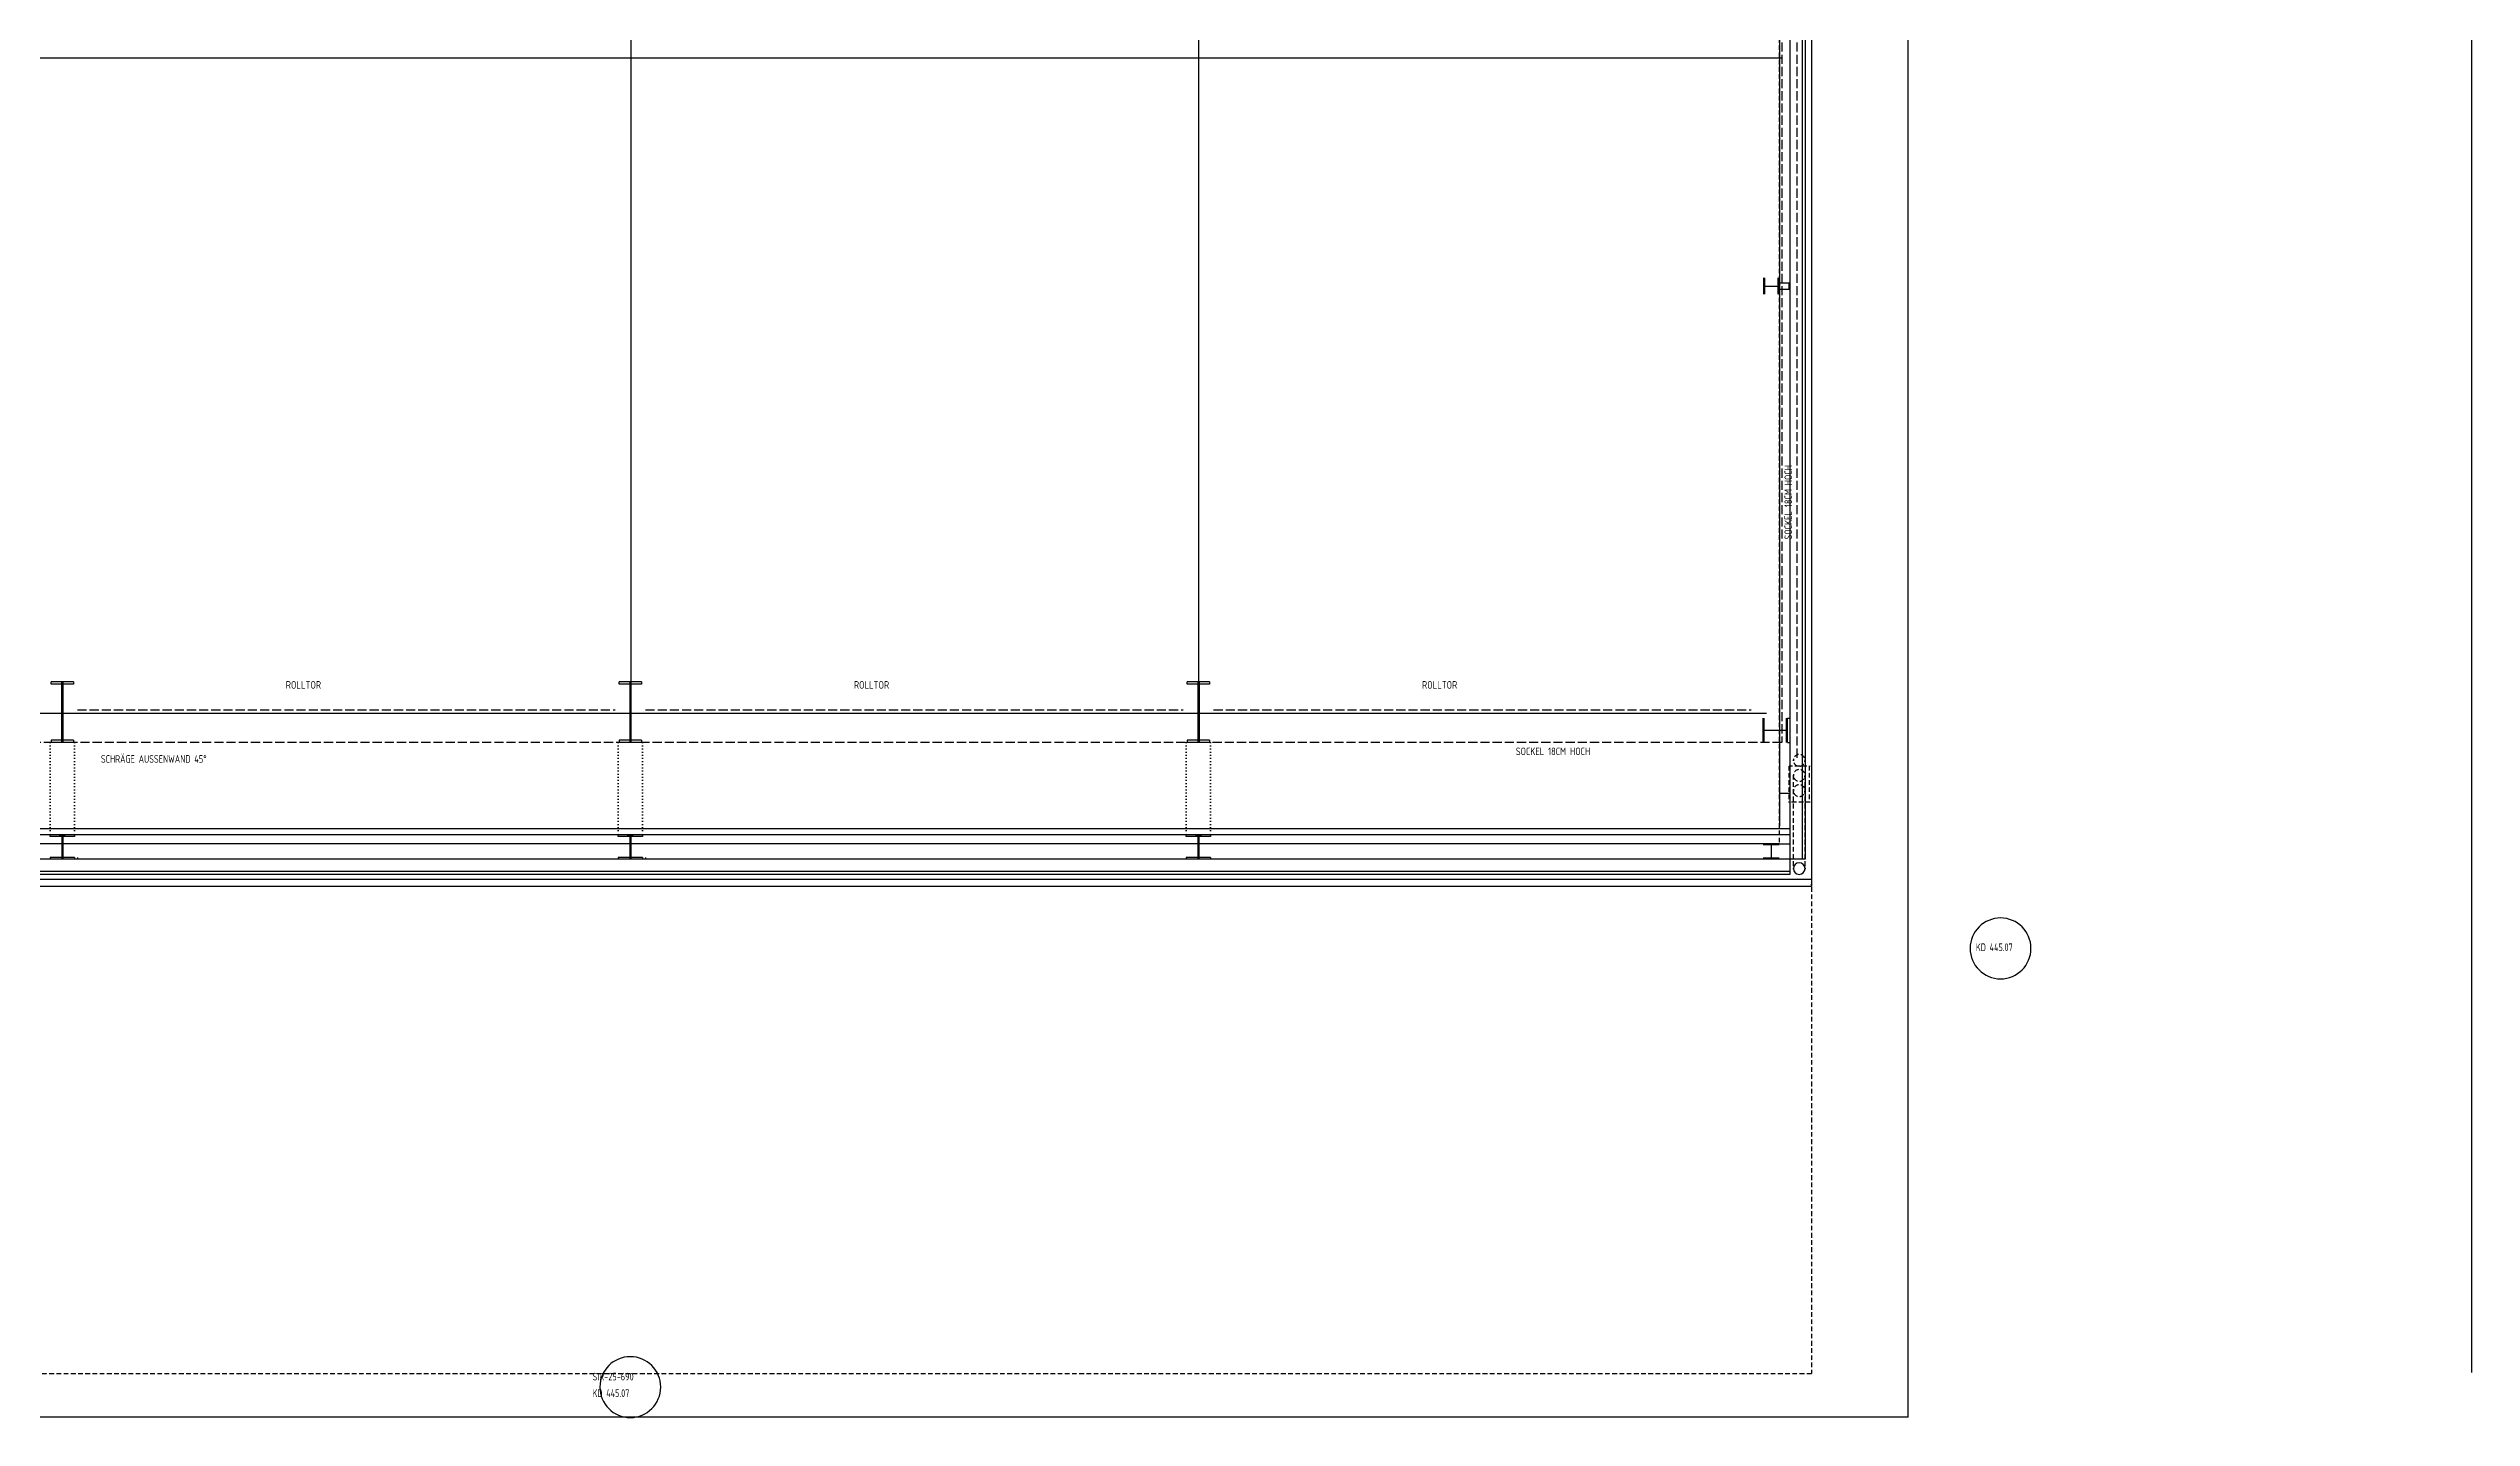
# Model space of a CAD drawing. Extents: x -1029 to 10077, y -1395 to 3524.
# Drawn here: x 6198 to 8586, y 845 to 2194 of the extents above; entities that cross this region are included whole.
import ezdxf
from ezdxf.enums import TextEntityAlignment as Align

# ---------------------------------------------------------------- set-up
doc = ezdxf.new("R2010")
doc.units = 0
doc.header["$LTSCALE"] = 60
doc.header["$MEASUREMENT"] = 0
for name, pattern in [('Y$0$ACHSE', [0.115, 0, -0.04, 0.075, 0]), ('Y$0$PUNKT_1MM', [0.05, 0, -0.05]), ('Y$0$STRICH_3_1MM_KANTEN', [0.2, 0.15, -0.05])]:
    doc.linetypes.add(name, pattern=pattern)
doc.layers.get('0').update_dxf_attribs({"linetype": 'CONTINUOUS'})
doc.styles.add('SMALL', font='ISO.SHX', dxfattribs={"height": 12.5})

msp = doc.modelspace()

# ---------------------------------------------------------------- linework, layer by layer
at = {"color": 252, "linetype": 'Continuous'}
for p, q in [((7936, 2940), (7936, 1368)), ((8031.2, 845), (8031.2, 2844)), ((6772.1, 2800), (6772.1, 1570)), ((7331.5, 2800), (7331.5, 1570)), ((8586.5, 2530.7), (8586.5, 889)), ((7904.2, 2419.5), (7904.2, 1427.5)), ((7914.5, 2418), (7914.5, 1380)), ((7926.5, 2418), (7926.5, 1395)), ((7929.5, 2420), (7929.5, 1395)), ((5664, 2185), (7906.5, 2185)), ((7888.5, 1968), (7888.5, 1952)), ((7888.5, 1960), (7903.7, 1960)), ((7889.5, 1968), (7889.5, 1952)), ((7902.7, 1968), (7902.7, 1952)), ((7903.7, 1968), (7903.7, 1952)), ((7903.7, 1963), (7913.7, 1963)), ((7913.7, 1957), (7913.7, 1963)), ((7903.7, 1957), (7913.7, 1957)), ((6222.5, 1570), (6200.5, 1570)), ((6200.5, 1567.6), (6200.5, 1570)), ((6222.5, 1567.6), (6200.5, 1567.6)), ((6210.9, 1570), (6210.9, 1510)), ((6211.5, 1570), (6211.5, 1516)), ((6212.1, 1570), (6212.1, 1510)), ((6222.5, 1570), (6222.5, 1567.6)), ((6782.5, 1570), (6760.5, 1570)), ((6760.5, 1567.6), (6760.5, 1570)), ((6782.5, 1567.6), (6760.5, 1567.6)), ((6770.9, 1570), (6770.9, 1510)), ((6771.5, 1570), (6771.5, 1516)), ((6772.1, 1570), (6772.1, 1510)), ((6782.5, 1570), (6782.5, 1567.6)), ((7342.5, 1570), (7320.5, 1570)), ((7320.5, 1567.6), (7320.5, 1570)), ((7342.5, 1567.6), (7320.5, 1567.6)), ((7330.9, 1570), (7330.9, 1510)), ((7331.5, 1570), (7331.5, 1516)), ((7332.1, 1570), (7332.1, 1510)), ((7342.5, 1570), (7342.5, 1567.6)), ((5664, 1539), (7891.5, 1539)), ((7888.1, 1510), (7888.1, 1534)), ((7889.1, 1510), (7889.1, 1534)), ((7911.1, 1510), (7911.1, 1534)), ((7912.1, 1510), (7912.1, 1534)), ((7912.1, 1534), (7914.5, 1534)), ((7914.5, 1534), (7914.5, 1510)), ((6200.5, 1512.4), (6200.5, 1510)), ((6222.5, 1512.4), (6200.5, 1512.4)), ((6222.5, 1510), (6200.5, 1510)), ((6222.5, 1512.4), (6222.5, 1510)), ((6760.5, 1512.4), (6760.5, 1510)), ((6782.5, 1512.4), (6760.5, 1512.4)), ((6782.5, 1510), (6760.5, 1510)), ((6782.5, 1512.4), (6782.5, 1510)), ((7320.5, 1512.4), (7320.5, 1510)), ((7342.5, 1512.4), (7320.5, 1512.4)), ((7342.5, 1510), (7320.5, 1510)), ((7342.5, 1512.4), (7342.5, 1510)), ((7911.1, 1522), (7889.1, 1522)), ((7912.1, 1510), (7914.5, 1510)), ((7904.1, 1460), (7914.5, 1460)), ((7914.5, 1425), (5639.5, 1425)), ((7319.5, 1419), (5639.5, 1419)), ((7892, 1410.2), (5639.5, 1410.2)), ((6199.5, 1417.4), (6199.5, 1419.1)), ((6223.5, 1419.1), (6199.5, 1419.1)), ((6223.5, 1419), (6199.5, 1419)), ((6223.5, 1419), (6199.5, 1419)), ((6223.5, 1417.4), (6199.5, 1417.4)), ((6208.5, 1419), (6214.5, 1419)), ((6211, 1417.4), (6211, 1395)), ((6212, 1417.4), (6212, 1395)), ((6223.5, 1419.1), (6223.5, 1417.4)), ((6759.5, 1417.4), (6759.5, 1419.1)), ((6783.5, 1419.1), (6759.5, 1419.1)), ((6783.5, 1419), (6759.5, 1419)), ((6783.5, 1419), (6759.5, 1419)), ((6783.5, 1417.4), (6759.5, 1417.4)), ((6768.5, 1419), (6774.5, 1419)), ((6771, 1417.4), (6771, 1395)), ((6772, 1417.4), (6772, 1395)), ((6783.5, 1419.1), (6783.5, 1417.4)), ((7319.5, 1417.4), (7319.5, 1419.1)), ((7343.5, 1419.1), (7319.5, 1419.1)), ((7343.5, 1419), (7319.5, 1419)), ((7343.5, 1419), (7319.5, 1419)), ((7343.5, 1417.4), (7319.5, 1417.4)), ((7328.5, 1419), (7334.5, 1419)), ((7331, 1417.4), (7331, 1395)), ((7332, 1417.4), (7332, 1395)), ((7343.5, 1419.1), (7343.5, 1417.4)), ((7914.5, 1419), (7343.5, 1419)), ((7904.1, 1410.2), (7888.1, 1410.2)), ((7896.1, 1410.2), (7896.1, 1395)), ((7904.1, 1410.2), (7914.5, 1410.2)), ((7929.5, 1395), (5655.5, 1395)), ((6199.5, 1396.7), (6199.5, 1395)), ((6223.5, 1396.7), (6199.5, 1396.7)), ((6223.5, 1395), (6199.5, 1395)), ((6223.5, 1396.7), (6223.5, 1395)), ((6226.5, 1396.7), (6226.5, 1395)), ((6759.5, 1396.7), (6759.5, 1395)), ((6783.5, 1396.7), (6759.5, 1396.7)), ((6783.5, 1395), (6759.5, 1395)), ((6783.5, 1396.7), (6783.5, 1395)), ((6786.5, 1396.7), (6786.5, 1395)), ((7319.5, 1396.7), (7319.5, 1395)), ((7343.5, 1396.7), (7319.5, 1396.7)), ((7343.5, 1395), (7319.5, 1395)), ((7343.5, 1396.7), (7343.5, 1395)), ((7904.1, 1409.2), (7888.1, 1409.2)), ((7904.1, 1396), (7888.1, 1396)), ((7904.1, 1395), (7888.1, 1395)), ((7914.5, 1383), (5667.5, 1383)), ((7914.5, 1380), (5670.5, 1380)), ((7936, 1375), (5677, 1375)), ((7936, 1368), (5677, 1368)), ((8031.2, 845), (4515, 845))]:
    msp.add_line(p, q, dxfattribs=at)
at = {"color": 252, "linetype": 'Y$0$ACHSE'}
for p, q in [((7904.1, 2860), (7904.1, 1410.2)), ((7913.8, 1451.7), (7913.8, 1486.7)), ((7933.8, 1486.7), (7913.8, 1486.7)), ((7933.8, 1451.7), (7933.8, 1486.7)), ((7918, 1385.8), (7918, 1477.6)), ((7929.5, 1385.8), (7929.5, 1477.6)), ((7913.8, 1451.7), (7933.8, 1451.7)), ((7936, 1370), (7936, 888)), ((5678, 888), (7936, 888))]:
    msp.add_line(p, q, dxfattribs=at)
at = {"color": 252, "linetype": 'Y$0$STRICH_3_1MM_KANTEN'}
for p, q in [((7906.5, 2860), (7906.5, 1510)), ((7921.5, 2860), (7921.5, 1495)), ((6226.5, 1542.3), (6756.5, 1542.3)), ((6786.5, 1542.3), (7316.5, 1542.3)), ((7346.5, 1542.3), (7876.5, 1542.3)), ((7906.5, 1510), (5636.5, 1510))]:
    msp.add_line(p, q, dxfattribs=at)
at = {"color": 252, "linetype": 'Y$0$PUNKT_1MM'}
for p, q in [((6199.5, 1510), (6199.5, 1419)), ((6223.5, 1510), (6223.5, 1419)), ((6759.5, 1510), (6759.5, 1419)), ((6783.5, 1510), (6783.5, 1419)), ((7319.5, 1510), (7319.5, 1419)), ((7343.5, 1510), (7343.5, 1419))]:
    msp.add_line(p, q, dxfattribs=at)
at = {"color": 252, "linetype": 'Y$0$ACHSE'}
for centre, start, end in [((7923.7, 1492.5), 0, 180), ((7923.7, 1492.5), 180, 0), ((7923.7, 1477.6), 0, 180), ((7923.7, 1477.6), 180, 0), ((7923.7, 1462.6), 0, 180), ((7923.7, 1462.6), 180, 0)]:
    msp.add_arc(centre, 5.75, start, end, dxfattribs=at)
at = {"color": 252, "linetype": 'Continuous'}
for centre, radius, start, end in [((7923.7, 1385.8), 5.75, 0, 180), ((7923.7, 1385.8), 5.75, 180, 0), ((8122.2, 1307.1), 30, 0, 180), ((8122.2, 1307.1), 30, 180, 0), ((6771.5, 874.7), 30, 0, 180), ((6771.5, 874.7), 30, 180, 0)]:
    msp.add_arc(centre, radius, start, end, dxfattribs=at)

# ---------------------------------------------------------------- texts
at = {"color": 252, "style": 'SMALL', "width": 0.895441}
msp.add_text('SOCKEL 18CM HOCH', height=7.5, rotation=90, dxfattribs=at).set_placement((7909.2, 1710.2), align=Align.TOP_LEFT)
at = {"color": 252, "style": 'SMALL'}
for s, width, p in [('ROLLTOR', 0.922449, (6431.9, 1570.6)), ('ROLLTOR', 0.922449, (6991.9, 1570.6)), ('ROLLTOR', 0.922449, (7551.9, 1570.6)), ('SOCKEL 18CM HOCH', 0.895441, (7644.4, 1505.1)), ('SCHRÄGE AUSSENWAND 45°', 0.876333, (6249.7, 1497.6)), ('KD 445.07', 0.797668, (8097.9, 1312)), ('SIR-25-690', 0.73985, (6734.3, 888.8)), ('KD 445.07', 0.797668, (6734.3, 872.5))]:
    msp.add_text(s, height=7.5, dxfattribs=dict(at, width=width)).set_placement(p, align=Align.TOP_LEFT)

doc.saveas('drawing.dxf')
